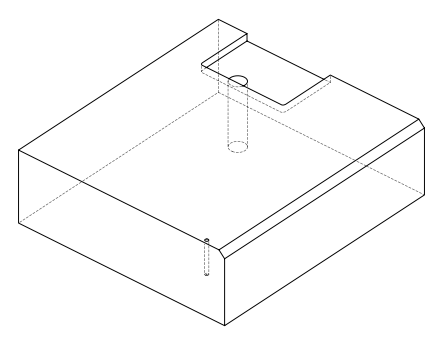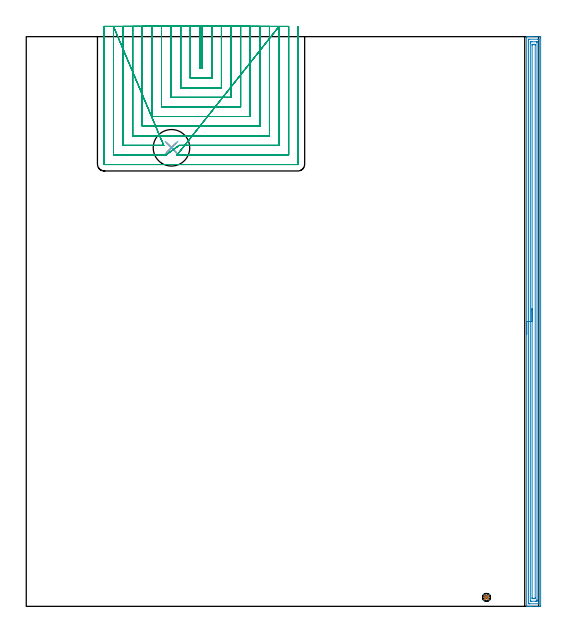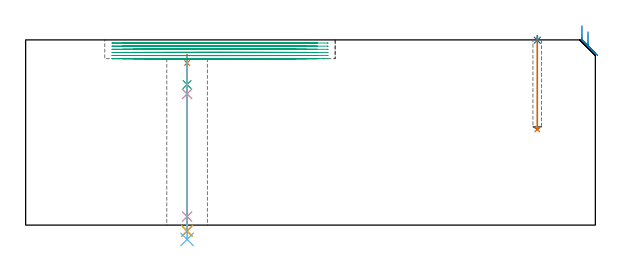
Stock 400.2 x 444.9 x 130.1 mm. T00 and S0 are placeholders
(PLAN: 9 operations, 7 tool changes, 64.2 min)
(1 SPOT_DRILL | STEP1HOLE | NXT0321_9005460120000 | 0.05 min | 1667 mm3)
(2 SPOT_DRILL_1 | STEP1POCKET | NXT0321_9005460120000 | 0.03 min | 0 mm3)
(3 DRILL_BLIND_HOLE_INTO_CENTER | STEP1HOLE | NXT0301_092 | 0.08 min | 1753 mm3)
(4 GUN_DRILL_THROUGH_HOLE | STEP1HOLE | UGT0307_009 | 0.59 min | 11292 mm3)
(5 DRILL_TO_ENLARGE_THROUGH_HOLE | STEP1HOLE | NXT0301_104 | 0.5 min | 5248 mm3)
(6 DRILL_TO_ENLARGE_THROUGH_HOLE_1 | STEP1HOLE | UGT0301_392 | 0.52 min | 62958 mm3)
(7 DRILL_BLIND_HOLE_INTO_CENTER_1 | STEP1POCKET | UGT0301_456 | 0.26 min | 1780 mm3)
(8 AREA_MILL | FG_CHAMFER_SURFACE | UGT0205_001 | 14.49 min | 26425 mm3)
(9 MILL_SLOT | SLOT_PARTIAL_RECTANGULAR | UGT0201_128 | Follow Part, ap 2.5, ae 75% | 47.68 min | 215482 mm3)
(TOOL NXT0321_9005460120000 | NC Spot Drill, 142deg, 12mm, Carbide, Uncoated | D12 PA142 FL30 Z2)
(TOOL NXT0301_092 | Carbide Drill 12.1mm [860.1-1210-061A1-MM 2214] | D12.1 PA140 FL77 Z2)
(TOOL UGT0307_009 | Gun Drill 12 mm | D12 PA130 FL24 Z1)
(TOOL NXT0301_104 | Carbide Drill 14mm [860.1-1400-112A1-MM 2214] | D14 PA140 FL123 Z2)
(TOOL UGT0301_392 | Twist Drill 28.5 mm | D28.5 PA118 FL165 Z2)
(TOOL UGT0301_456 | Carbide Drill 6.1 mm | D6.1 PA118 FL63 Z2)
(TOOL UGT0205_001 | Chamfer Mill 20 x 3 x 45 deg. | D20 FL50 Z2)
(TOOL UGT0201_128 | Carbide End Mill 10.0 | D10 FL15 Z4)
(OP 1 SPOT_DRILL)
G17 G21 G94 G90
T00 M6
G54
G17 G0 G90 X113.4 Y358.1 S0 M3
G43 Z140.1 H0
G94 G81 G98 Z113.9 F250. R119.9
G80
M5
M2
(OP 2 SPOT_DRILL_1)
G17 G21 G94 G90
T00 M6
G54
G17 G0 G90 X359.4 Y7. S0 M3
G43 Z140.1 H0
G94 G81 G98 Z129.837 F250. R133.1
G80
M5
M2
(OP 3 DRILL_BLIND_HOLE_INTO_CENTER)
G17 G21 G94 G90
T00 M6
G54
G17 G0 G90 X113.4 Y358.1 S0 M3
G43 Z140.1 H1
G94 G81 G98 Z98.75 F250. R118.9
G80
M5
M2
(OP 4 GUN_DRILL_THROUGH_HOLE)
G17 G21 G94 G90
T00 M6
G54
G17 G0 G90 X113.4 Y358.1 M8
G43 Z140.1 H0
Z111.765
S716 M3
G94 G1 Z92.136 F125. M26
G4 X.084
Z6. F250.
G4 X.084
Z-4.298 F125.
G4 X.084
M5
M9
G0 Z111.765
Z140.1
M2
(OP 5 DRILL_TO_ENLARGE_THROUGH_HOLE)
G17 G21 G94 G90
T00 M6
G54
G17 G0 G90 X113.4 Y358.1 S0 M3
G43 Z140.1 H1
G94 G73 G98 Z-4.048 F250. Q13.439 R118.9
G80
M5
M2
(OP 6 DRILL_TO_ENLARGE_THROUGH_HOLE_1)
G17 G21 G94 G90
T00 M6
G54
G17 G0 G90 X113.4 Y358.1 S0 M3
G43 Z140.1 H0
G94 G73 G98 Z-10.062 F250. Q25.392 R118.9
G80
M5
M2
(OP 7 DRILL_BLIND_HOLE_INTO_CENTER_1)
G17 G21 G94 G90
T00 M6
G54
G17 G0 G90 X359.4 Y7. S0 M3
G43 Z140.1 H0
G94 G81 G98 Z67.2 F250. R132.1
G80
M5
M2
(OP 8 AREA_MILL)
G17 G21 G94 G90
T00 M6
G54
G17 G0 G90 X390.8 Y212.45 S1061 M3
G43 Z140.1 H0
G94 G1 Y212.488 Z139.228 F250.
Y212.602 Z138.363
Y212.791 Z137.512
Y213.053 Z136.68
Y213.387 Z135.874
Y213.79 Z135.1
Y214.258 Z134.364
Y214.79 Z133.672
Y215.379 Z133.029
Y216.022 Z132.44
Y216.714 Z131.908
Y217.45 Z131.44
Y218.224 Z131.037
Y219.03 Z130.703
Y219.862 Z130.441
Y220.714 Z130.252
Y221.578 Z130.138
Y222.45 Z130.1
Y444.714
X390.803 Y444.89 Z130.088
X390.846 Y444.893 Z130.046
X391.265 Y444.9 Z129.635
X391.51 Z129.39
X392.249 Z128.646
X393.507 Z127.39
X394.916 Z125.979
X400.511 Z120.386
X401.14 Y444.896 Z119.757
X401.692 Y444.892 Z119.206
X401.694 Y444.824 Z119.204
X401.699 Y444.267 Z119.201
X401.7 Y443.704 Z119.2
Y0.633
X401.697 Y0.298 Z119.202
X401.692 Y0.01 Z119.206
X401.4 Y0. Z119.497
X394.027 Z126.868
X392.618 Z128.278
X392.249 Z128.646
X391.265 Z129.635
X390.846 Y0.007 Z130.046
X390.803 Y0.01 Z130.088
X390.8 Y0.186 Z130.1
Y222.45
X392.214 Z128.686
X392.215 Y442.478 Z128.685
X392.216 Y442.511 Z128.684
X392.249 Y442.89 Z128.651
X392.72 Y442.899 Z128.18
X399.362 Y442.9 Z121.538
X399.833 Y442.899 Z121.067
X400.251 Y442.89 Z120.649
X400.284 Y442.478 Z120.616
X400.285 Y442.444 Z120.615
Y2.422
X400.284 Y2.389 Z120.616
X400.251 Y2.01 Z120.649
X399.78 Y2.001 Z121.12
X393.138 Y2. Z127.762
X392.667 Y2.001 Z128.233
X392.249 Y2.01 Z128.651
X392.216 Y2.422 Z128.684
X392.215 Y2.456 Z128.685
X392.214 Y222.45 Z128.686
X393.628 Z127.272
X393.629 Y439.795 Z127.271
X393.63 Y440.195 Z127.27
X393.633 Y440.689 Z127.267
X393.635 Y440.88 Z127.265
X393.824 Y440.894 Z127.076
X394.027 Y440.897 Z126.873
X394.707 Y440.9 Z126.193
X394.916 Z125.984
X398.263 Z122.637
X398.473 Y440.899 Z122.427
X398.682 Y440.897 Z122.218
X398.822 Y440.892 Z122.078
X398.865 Y440.889 Z122.035
X398.867 Y440.87 Z122.033
X398.869 Y440.823 Z122.031
X398.871 Y440.689 Z122.029
Y5.105
X398.87 Y4.705 Z122.03
X398.867 Y4.211 Z122.033
X398.865 Y4.02 Z122.035
X398.676 Y4.006 Z122.224
X398.473 Y4.003 Z122.427
X397.793 Y4. Z123.107
X397.584 Z123.316
X394.236 Z126.664
X394.027 Y4.001 Z126.873
X393.818 Y4.003 Z127.082
X393.678 Y4.008 Z127.222
X393.635 Y4.011 Z127.265
X393.633 Y4.03 Z127.267
X393.631 Y4.077 Z127.269
X393.629 Y4.211 Z127.271
X393.628 Y222.45 Z127.272
X395.043 Z125.857
Y438.006
X395.047 Y438.769 Z125.853
X395.049 Y438.874 Z125.851
X395.139 Y438.89 Z125.761
X395.361 Y438.895 Z125.539
X395.805 Y438.9 Z125.095
X396.695 Z124.205
X397.139 Y438.895 Z123.761
X397.361 Y438.89 Z123.539
X397.45 Y438.877 Z123.45
X397.452 Y438.804 Z123.448
X397.457 Y438.134 Z123.443
Y6.894
X397.453 Y6.131 Z123.447
X397.451 Y6.026 Z123.449
X397.361 Y6.01 Z123.539
X397.139 Y6.006 Z123.761
X396.695 Y6. Z124.205
X395.805 Z125.095
X395.361 Y6.005 Z125.539
X395.139 Y6.01 Z125.761
X395.049 Y6.023 Z125.851
X395.048 Y6.096 Z125.852
X395.043 Y6.766 Z125.857
Y222.45
Y223.322 Z125.895
Y224.187 Z126.009
Y225.038 Z126.198
Y225.87 Z126.46
Y226.676 Z126.794
Y227.45 Z127.197
Y228.186 Z127.666
Y228.878 Z128.197
Y229.521 Z128.786
Y230.11 Z129.429
Y230.642 Z130.122
Y231.11 Z130.857
Y231.513 Z131.631
Y231.847 Z132.437
Y232.109 Z133.269
Y232.298 Z134.121
Y232.412 Z134.986
Y232.45 Z135.857
G0 Z140.1
M5
M2
(OP 9 MILL_SLOT)
G17 G21 G94 G90
T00 M6
G54
G17 G0 G90 X135.6 Y452.9 S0 M3
G43 Z140.1 H0
Z127.9
G94 G1 Y449.9 F250.
Y420. F500.
X137.4
Y449.9
Y452.9 F250.
X128.1
Y449.9
Y412.5 F500.
X144.9
Y449.9
Y452.9 F250.
X120.6
Y449.9
Y405. F500.
X152.4
Y449.9
Y452.9 F250.
X113.1
Y449.9
Y397.5 F500.
X159.9
Y449.9
Y452.9 F250.
X105.6
Y449.9
Y390. F500.
X167.4
Y449.9
Y452.9 F250.
X98.1
Y449.9
Y382.5 F500.
X174.9
Y449.9
Y452.9 F250.
X90.6
Y449.9
Y375. F500.
X182.4
Y449.9
Y452.9 F250.
X83.1
Y449.9
Y367.5 F500.
X189.9
Y449.9
Y452.9 F250.
X75.6
Y449.9
Y360. F500.
X104.35
X107.35 F250.
X68.1 Y452.9 F500.
Y449.9 F250.
Y352.5 F500.
X106.042
X109.042 F250.
X119.449 Y360. F500.
X122.449 F250.
X197.4 F500.
Y449.9
Y452.9 F250.
X117.756 Y352.5 F500.
X120.756 F250.
X204.9 F500.
Y449.9
Y452.9 F250.
X60.6
Y449.9
Y345.3 F500.
G3 X60.9 Y345. R0.3
G1 X212.1
G3 X212.4 Y345.3 R0.3
G1 Y449.9
Y452.9 F250.
G0 X135.6 Z125.7
G1 Y449.9
Y420. F500.
X137.4
Y449.9
Y452.9 F250.
X128.1
Y449.9
Y412.5 F500.
X144.9
Y449.9
Y452.9 F250.
X120.6
Y449.9
Y405. F500.
X152.4
Y449.9
Y452.9 F250.
X113.1
Y449.9
Y397.5 F500.
X159.9
Y449.9
Y452.9 F250.
X105.6
Y449.9
Y390. F500.
X167.4
Y449.9
Y452.9 F250.
X98.1
Y449.9
Y382.5 F500.
X174.9
Y449.9
Y452.9 F250.
X90.6
Y449.9
Y375. F500.
X182.4
Y449.9
Y452.9 F250.
X83.1
Y449.9
Y367.5 F500.
X189.9
Y449.9
Y452.9 F250.
X75.6
Y449.9
Y360. F500.
X104.35
X107.35 F250.
X68.1 Y452.9 F500.
Y449.9 F250.
Y352.5 F500.
X106.042
X109.042 F250.
X119.449 Y360. F500.
X122.449 F250.
X197.4 F500.
Y449.9
Y452.9 F250.
X117.756 Y352.5 F500.
X120.756 F250.
X204.9 F500.
Y449.9
Y452.9 F250.
X60.6
Y449.9
Y345.3 F500.
G3 X60.9 Y345. R0.3
G1 X212.1
G3 X212.4 Y345.3 R0.3
G1 Y449.9
Y452.9 F250.
G0 X135.6 Z123.5
G1 Y449.9
Y420. F500.
X137.4
Y449.9
Y452.9 F250.
X128.1
Y449.9
Y412.5 F500.
X144.9
Y449.9
Y452.9 F250.
X120.6
Y449.9
Y405. F500.
X152.4
Y449.9
Y452.9 F250.
X113.1
Y449.9
Y397.5 F500.
X159.9
Y449.9
Y452.9 F250.
X105.6
Y449.9
Y390. F500.
X167.4
Y449.9
Y452.9 F250.
X98.1
Y449.9
Y382.5 F500.
X174.9
Y449.9
Y452.9 F250.
X90.6
Y449.9
Y375. F500.
X182.4
Y449.9
Y452.9 F250.
X83.1
Y449.9
Y367.5 F500.
X189.9
Y449.9
Y452.9 F250.
X75.6
Y449.9
Y360. F500.
X104.35
X107.35 F250.
X68.1 Y452.9 F500.
Y449.9 F250.
Y352.5 F500.
X106.042
X109.042 F250.
X119.449 Y360. F500.
X122.449 F250.
X197.4 F500.
Y449.9
Y452.9 F250.
X117.756 Y352.5 F500.
X120.756 F250.
X204.9 F500.
Y449.9
Y452.9 F250.
X60.6
Y449.9
Y345.3 F500.
G3 X60.9 Y345. R0.3
G1 X212.1
G3 X212.4 Y345.3 R0.3
G1 Y449.9
Y452.9 F250.
G0 X135.6 Z121.3
G1 Y449.9
Y420. F500.
X137.4
Y449.9
Y452.9 F250.
X128.1
Y449.9
Y412.5 F500.
X144.9
Y449.9
Y452.9 F250.
X120.6
Y449.9
Y405. F500.
X152.4
Y449.9
Y452.9 F250.
X113.1
Y449.9
Y397.5 F500.
X159.9
Y449.9
Y452.9 F250.
X105.6
Y449.9
Y390. F500.
X167.4
Y449.9
Y452.9 F250.
X98.1
Y449.9
Y382.5 F500.
X174.9
Y449.9
Y452.9 F250.
X90.6
Y449.9
Y375. F500.
X182.4
Y449.9
Y452.9 F250.
X83.1
Y449.9
Y367.5 F500.
X189.9
Y449.9
Y452.9 F250.
X75.6
Y449.9
Y360. F500.
X104.35
X107.35 F250.
X68.1 Y452.9 F500.
Y449.9 F250.
Y352.5 F500.
X106.042
X109.042 F250.
X119.449 Y360. F500.
X122.449 F250.
X197.4 F500.
Y449.9
Y452.9 F250.
X117.754 Y352.5 F500.
X120.754 F250.
X204.9 F500.
Y449.9
Y452.9 F250.
X60.6
Y449.9
Y345.3 F500.
G3 X60.9 Y345. R0.3
G1 X212.1
G3 X212.4 Y345.3 R0.3
G1 Y449.9
Y452.9 F250.
G0 X135.6 Z119.1
G1 Y449.9
Y420. F500.
X137.4
Y449.9
Y452.9 F250.
X128.1
Y449.9
Y412.5 F500.
X144.9
Y449.9
Y452.9 F250.
X120.6
Y449.9
Y405. F500.
X152.4
Y449.9
Y452.9 F250.
X113.1
Y449.9
Y397.5 F500.
X159.9
Y449.9
Y452.9 F250.
X105.6
Y449.9
Y390. F500.
X167.4
Y449.9
Y452.9 F250.
X98.1
Y449.9
Y382.5 F500.
X174.9
Y449.9
Y452.9 F250.
X90.6
Y449.9
Y375. F500.
X182.4
Y449.9
Y452.9 F250.
X83.1
Y449.9
Y367.5 F500.
X189.9
Y449.9
Y452.9 F250.
X75.6
Y449.9
Y360. F500.
X104.35
X107.35 F250.
X68.1 Y452.9 F500.
Y449.9 F250.
Y352.5 F500.
X106.042
X109.042 F250.
X119.449 Y360. F500.
X122.449 F250.
X197.4 F500.
Y449.9
Y452.9 F250.
X117.754 Y352.5 F500.
X120.754 F250.
X204.9 F500.
Y449.9
Y452.9 F250.
X60.6
Y449.9
Y345.3 F500.
G3 X60.9 Y345. R0.3
G1 X212.1
G3 X212.4 Y345.3 R0.3
G1 Y449.9
Y452.9 F250.
G0 X135.6 Z116.9
G1 Y449.9
Y420. F500.
X137.4
Y449.9
Y452.9 F250.
X128.1
Y449.9
Y412.5 F500.
X144.9
Y449.9
Y452.9 F250.
X120.6
Y449.9
Y405. F500.
X152.4
Y449.9
Y452.9 F250.
X113.1
Y449.9
Y397.5 F500.
X159.9
Y449.9
Y452.9 F250.
X105.6
Y449.9
Y390. F500.
X167.4
Y449.9
Y452.9 F250.
X98.1
Y449.9
Y382.5 F500.
X174.9
Y449.9
Y452.9 F250.
X90.6
Y449.9
Y375. F500.
X182.4
Y449.9
Y452.9 F250.
X83.1
Y449.9
Y367.5 F500.
X189.9
Y449.9
Y452.9 F250.
X75.6
Y449.9
Y360. F500.
X104.35
X107.35 F250.
X68.1 Y452.9 F500.
Y449.9 F250.
Y352.5 F500.
X106.042
X109.042 F250.
X119.449 Y360. F500.
X122.449 F250.
X197.4 F500.
Y449.9
Y452.9 F250.
X117.756 Y352.5 F500.
X120.756 F250.
X204.9 F500.
Y449.9
Y452.9 F250.
X60.6
Y449.9
Y345.3 F500.
G3 X60.9 Y345. R0.3
G1 X212.1
G3 X212.4 Y345.3 R0.3
G1 Y449.9
Y452.9 F250.
G0 Z140.1
M5
M2
